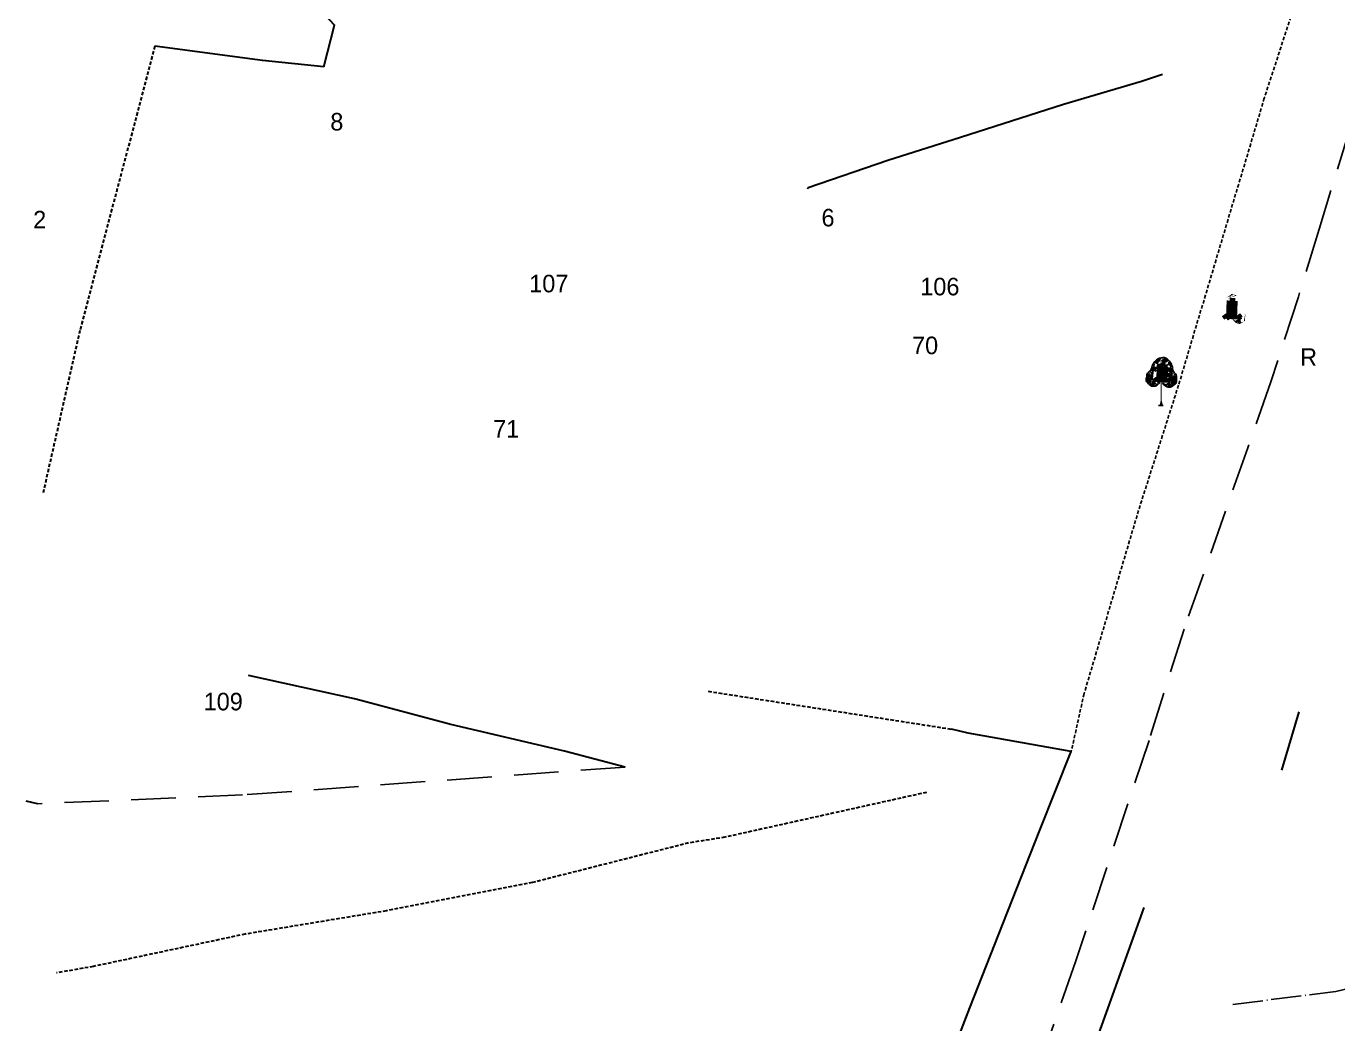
# Model space of a CAD drawing. Header units: millimetres. Extents: x -1419336 to 38707697, y -75591640 to 81.
# Drawn here: x 9.8 to 196.6, y -2535.7 to -2393.5 of the extents above; entities that cross this region are included whole.
import ezdxf

# ---------------------------------------------------------------- set-up
doc = ezdxf.new("R2010")
doc.units = ezdxf.units.MM
for name, pattern in [('04b018', [5.49, 4.32, -0.54, 0.09, -0.54]), ('ACAD_ISO02W100', [15, 12, -3]), ('DASHED', [0.75, 0.5, -0.25]), ('DASHED2', [9.525, 6.35, -3.175])]:
    doc.linetypes.add(name, pattern=pattern)
for name, color, linetype in [('Line_River', 5, 'Continuous'), ('Line_Road', 250, 'ACAD_ISO02W100'), ('Sym_Tree', 92, 'Continuous'), ('Text_Survey_No_Old', 5, 'Continuous')]:
    doc.layers.add(name, color=color, linetype=linetype)
for name, color, linetype, lineweight in [('Line_Vahivat', 250, 'ACAD_ISO02W100', 25), ('Poly_Survey_Bndry', 250, 'Continuous', 30), ('Text_Survey_No', 250, 'Continuous', 0)]:
    doc.layers.add(name, color=color, linetype=linetype, lineweight=lineweight)
doc.layers.add('Text_Chalta_No', color=5, linetype='Continuous', lineweight=0, true_color=0x0000ff)
doc.styles.get("Standard").update_dxf_attribs({"font": 'SakalBharati.ttf'})

msp = doc.modelspace()

# ---------------------------------------------------------------- linework, layer by layer
at = {"layer": 'Line_River', "linetype": '04b018'}
msp.add_lwpolyline([(181.67, -2532.9), (196.33, -2531.06), (214.89, -2526.58), (225.35, -2523.44), (228.32, -2522.49), (236.42, -2517.36), (251.35, -2508.44), (260.27, -2499.23), (273.57, -2488.62), (278.06, -2482.85), (284.91, -2472.92), (294.64, -2459.84), (309, -2448.01), (329.25, -2432.67)], dxfattribs=at)
at = {"layer": 'Line_Road', "linetype": 'DASHED'}
msp.add_lwpolyline([(212.88, -2321.57), (186.14, -2403.79), (173.93, -2444.67), (168.46, -2461.79), (160.47, -2488.62), (158.65, -2496.88)], dxfattribs=at)
at = {"layer": 'Line_Road', "linetype": 'DASHED2'}
msp.add_lwpolyline([(221.62, -2336.38), (206.75, -2380.51), (193.95, -2422.42), (190.99, -2432.1), (187.08, -2444.17), (183.78, -2453.61), (174.71, -2479.44), (169.72, -2495.3), (159.29, -2526.69), (154.55, -2540.3)], dxfattribs=at)
at = {"layer": 'Line_Vahivat', "linetype": 'DASHED2'}
msp.add_lwpolyline([(95.11, -2499.08), (40.62, -2503.05), (11.41, -2504.31)], dxfattribs=at)
at = {"layer": 'Poly_Survey_Bndry'}
for points in [[(52.17, -2399.33), (53.69, -2393.36), (38.43, -2376.88)], [(52.17, -2399.33), (43.46, -2398.39), (28.12, -2396.36)], [(121.15, -2416.68), (121.19, -2416.51), (132.51, -2412.6), (142.88, -2409.32), (157.52, -2404.62), (168.66, -2401.37), (171.62, -2400.34)], [(95.11, -2499.08), (86.47, -2496.83), (70.28, -2493.01), (56.55, -2489.35), (41.44, -2486.05)], [(191.05, -2491.22), (188.57, -2499.53)], [(141.37, -2540.78), (144.18, -2533.36), (148.95, -2521.34), (154.19, -2508.06), (158.65, -2496.88), (143.97, -2494.25), (141.57, -2493.67)], [(11.41, -2504.31), (9.8, -2503.94)], [(158.54, -2548.28), (159.88, -2544.62), (169.02, -2519.09)]]:
    msp.add_lwpolyline(points, dxfattribs=at)
at = {"layer": 'Poly_Survey_Bndry', "linetype": 'DASHED'}
for points in [[(28.12, -2396.36), (17.44, -2436.86), (12.15, -2460.24)], [(106.93, -2488.28), (141.57, -2493.67)], [(138.03, -2502.69), (109.32, -2509.07), (104.15, -2509.89), (81.89, -2515.54), (61.1, -2519.56), (40.98, -2522.88), (19.37, -2527.49), (14.13, -2528.4)]]:
    msp.add_lwpolyline(points, dxfattribs=at)
at = {"layer": 'Sym_Tree'}
for p, q in [((181.63, -2431.75), (181.4, -2431.78)), ((171.69, -2440.76), (171.46, -2440.79)), ((171.09, -2447.56), (171.75, -2447.56))]:
    msp.add_line(p, q, dxfattribs=at)
at = {"layer": 'Sym_Tree', "color": 82, "const_width": 0.8}
for points in [[(181.08, -2435.23), (181.18, -2432.61)], [(181.51, -2434.85), (181.62, -2432.23)], [(181.17, -2435.24), (181.27, -2432.62)], [(181.85, -2435.29), (181.95, -2432.67)], [(180.42, -2434.62), (180.76, -2435.11)], [(180.94, -2434.74), (181.28, -2435.23)], [(182.77, -2434.85), (182.27, -2435.19)], [(182.39, -2434.64), (182.73, -2435.13)], [(171.14, -2444.24), (171.24, -2441.62)], [(171.23, -2444.25), (171.33, -2441.64)], [(171.57, -2443.86), (171.68, -2441.25)], [(171.91, -2444.3), (172.01, -2441.69)], [(170.48, -2443.63), (170.82, -2444.12)], [(171, -2443.75), (171.34, -2444.24)], [(172.45, -2443.66), (172.79, -2444.14)], [(172.82, -2443.87), (172.33, -2444.2)]]:
    msp.add_lwpolyline(points, dxfattribs=at)
at = {"layer": 'Sym_Tree', "color": 34}
msp.add_lwpolyline([(171.46, -2447.56, 0.48, 0.16, 0), (171.46, -2446.9, 0.16, 0.16, 0), (171.46, -2444.22, 0.16, 0.16, 0)], format="xyseb", dxfattribs=at)
at = {"layer": 'Sym_Tree', "color": 82}
msp.add_open_spline([(171.24, -2444.33), (171.08, -2444.49), (170.85, -2444.74), (170.41, -2444.85), (170.02, -2444.82), (169.68, -2444.49), (169.21, -2444.09), (169.42, -2443.49), (169.43, -2442.89), (170.12, -2442.54), (170.14, -2441.72), (170.66, -2441.19), (171.07, -2440.83), (171.36, -2440.79), (171.46, -2440.79)], degree=3, knots=[0, 0, 0, 0, 0.357151, 0.545743, 0.741494, 0.970117, 1.319935, 1.641608, 1.935314, 2.250626, 2.755061, 3.137005, 3.457298, 3.618487, 3.618487, 3.618487, 3.618487], dxfattribs=at)
at = {"layer": 'Sym_Tree', "color": 82, "start_tangent": (171.45892, -2447.560825), "end_tangent": (171.45892, -2447.560825)}
msp.add_spline([(171.69, -2444.33), (172.13, -2444.81), (172.45, -2444.93), (172.8, -2444.94), (173.16, -2444.73), (173.61, -2444.29), (173.63, -2443.71), (173.57, -2443.18), (173.21, -2442.74), (172.99, -2441.85), (172.63, -2441.26), (172.2, -2440.87), (171.69, -2440.76)], degree=3, dxfattribs=at)
at = {"layer": 'Sym_Tree', "color": 82}
for points in [[(181.86, -2431.78), (181.27, -2432.17), (180.8, -2432.18), (181.4, -2431.78)], [(180.8, -2432.18), (181.4, -2431.78), (181.61, -2431.78), (181.49, -2431.92)], [(181.26, -2432.23), (181.27, -2432.17), (180.94, -2432.38), (181.22, -2432.16)], [(182.23, -2431.91), (182.06, -2431.83), (181.26, -2432.18), (181.26, -2432.22)], [(181.26, -2432.18), (181.26, -2432.22), (181.27, -2432.17)], [(181.27, -2432.17), (181.27, -2432.17), (181.26, -2432.23), (181.27, -2432.17)], [(181.4, -2431.78), (181.63, -2431.75), (181.86, -2431.78), (181.27, -2432.17)], [(181.61, -2431.78), (181.49, -2431.92), (181.34, -2431.96), (181.45, -2431.86)], [(181.34, -2431.96), (181.36, -2431.9), (181.45, -2431.86), (181.4, -2431.78)], [(181.34, -2431.96), (181.45, -2431.86), (181.49, -2431.92), (181.34, -2431.96)], [(181.49, -2431.92), (181.34, -2431.96), (181.36, -2431.9), (181.45, -2431.86)], [(181.45, -2431.86), (181.4, -2431.78), (181.61, -2431.78), (181.45, -2431.86)], [(181.61, -2431.78), (181.45, -2431.86), (181.63, -2431.75), (181.86, -2431.78)], [(181.63, -2431.75), (181.86, -2431.78), (182.13, -2431.88), (182.06, -2431.83)], [(181.65, -2435.31), (181.62, -2435.28), (181.83, -2435.4), (181.82, -2435.35)], [(181.62, -2435.79), (181.62, -2435.79), (181.62, -2435.79)], [(181.91, -2435.67), (181.63, -2435.32), (182.64, -2434.98), (182.85, -2435.74)], [(182.26, -2435.88), (182.07, -2435.79), (181.91, -2435.67), (181.63, -2435.32)], [(181.66, -2435.31), (181.66, -2435.31), (181.83, -2435.4), (181.65, -2435.31)], [(182.07, -2435.79), (182.02, -2435.73), (181.92, -2435.67), (182, -2435.74)], [(181.92, -2435.67), (182, -2435.74), (181.92, -2435.67), (182.02, -2435.73)], [(181.92, -2435.67), (182.02, -2435.73), (182.07, -2435.79)], [(182.1, -2435.48), (182.49, -2435.91), (181.93, -2435.64), (182.1, -2435.48)], [(181.93, -2435.64), (182.1, -2435.48), (182.02, -2435.73), (182.46, -2435.92)], [(182.25, -2435.88), (182.07, -2435.79), (182, -2435.74), (182.02, -2435.73)], [(182, -2435.74), (182, -2435.74), (182.07, -2435.79), (182.04, -2435.76)], [(182.02, -2435.73), (182.46, -2435.92), (182.07, -2435.79), (182.18, -2435.83)], [(182.49, -2435.91), (182.39, -2435.9), (182.07, -2435.79), (182.02, -2435.73)], [(182.07, -2435.79), (182.02, -2435.73), (182.02, -2435.73), (182.26, -2435.88)], [(182.02, -2435.73), (182.26, -2435.88), (182.36, -2435.89), (182.46, -2435.92)], [(182.36, -2435.89), (182.46, -2435.92), (182.07, -2435.79), (182.02, -2435.73)], [(182.68, -2435.94), (182.46, -2435.92), (182.26, -2435.88), (182.07, -2435.79)], [(182.07, -2435.79), (182.18, -2435.83), (182.44, -2435.9), (182.5, -2435.84)], [(182.64, -2434.98), (182.85, -2435.74), (182.1, -2435.48), (182.49, -2435.91)], [(182.25, -2435.87), (182.25, -2435.88), (182.46, -2435.93), (182.49, -2435.91)], [(182.46, -2435.93), (182.49, -2435.91), (182.35, -2435.9), (182.26, -2435.88)], [(182.4, -2435.78), (182.49, -2435.74), (182.41, -2435.83), (182.36, -2435.76)], [(182.41, -2435.83), (182.36, -2435.76), (182.46, -2435.75), (182.44, -2435.76)], [(182.44, -2435.9), (182.5, -2435.84), (182.49, -2435.91), (182.39, -2435.9)], [(182.39, -2435.91), (182.46, -2435.92), (182.68, -2435.94), (182.47, -2435.93)], [(182.77, -2435.58), (182.58, -2435.66), (182.4, -2435.78), (182.49, -2435.74)], [(182.92, -2435.52), (182.77, -2435.58), (182.41, -2435.87), (182.65, -2435.71)], [(182.66, -2435.69), (182.41, -2435.83), (182.57, -2435.74), (182.54, -2435.59)], [(182.71, -2435.64), (182.66, -2435.69), (182.66, -2435.69), (182.41, -2435.83)], [(182.41, -2435.87), (182.65, -2435.71), (182.63, -2435.69), (182.58, -2435.66)], [(182.41, -2435.83), (182.65, -2435.71), (182.66, -2435.69), (182.58, -2435.66)], [(182.46, -2435.75), (182.44, -2435.76), (182.41, -2435.83), (182.65, -2435.71)], [(183.12, -2435.69), (183.04, -2435.66), (182.68, -2435.94), (182.46, -2435.92)], [(182.57, -2435.74), (182.54, -2435.59), (182.77, -2435.58), (182.58, -2435.66)], [(182.63, -2435.69), (182.58, -2435.66), (182.71, -2435.64), (182.66, -2435.69)], [(183.44, -2434.62), (183.42, -2434.55), (183.37, -2435.52), (183.22, -2435.58)], [(183.43, -2434.78), (183.36, -2434.63), (183.44, -2434.62), (183.42, -2434.55)], [(170.45, -2441.39), (170.28, -2441.68), (170.2, -2441.96), (170.14, -2442.22)], [(170.57, -2441.8), (170.42, -2441.46), (170.28, -2441.68), (170.22, -2441.91)], [(171.46, -2440.79), (170.75, -2441.13), (170.45, -2441.39), (170.28, -2441.68)], [(170.35, -2441.7), (170.32, -2441.69), (170.61, -2441.3), (170.75, -2441.13)], [(170.51, -2442.08), (170.57, -2441.8), (170.57, -2441.8), (170.42, -2441.46)], [(170.54, -2441.4), (170.51, -2441.36), (170.43, -2441.5), (170.45, -2441.54)], [(170.43, -2441.5), (170.45, -2441.54), (170.48, -2441.44), (170.54, -2441.4)], [(170.61, -2441.3), (170.75, -2441.13), (170.45, -2441.39), (170.61, -2441.3)], [(170.57, -2441.8), (170.45, -2441.54), (170.52, -2441.4), (170.86, -2441.19)], [(170.45, -2441.39), (170.61, -2441.3), (170.54, -2441.4), (170.51, -2441.36)], [(170.53, -2441.48), (170.46, -2441.5), (170.45, -2441.54), (170.53, -2441.48)], [(170.45, -2441.54), (170.53, -2441.48), (171.31, -2441.83), (171.58, -2441.94)], [(170.53, -2441.48), (170.53, -2441.43), (170.53, -2441.48), (170.46, -2441.5)], [(170.48, -2441.44), (170.54, -2441.4), (171.46, -2440.79), (171.26, -2440.81)], [(170.52, -2441.4), (170.86, -2441.19), (170.89, -2441.66), (170.53, -2441.48)], [(170.79, -2441.24), (170.86, -2441.19), (170.53, -2441.48), (170.53, -2441.43)], [(170.89, -2441.66), (170.53, -2441.48), (170.54, -2441.57), (170.89, -2441.66)], [(170.54, -2441.57), (170.89, -2441.66), (170.86, -2441.19), (171.59, -2440.9)], [(170.82, -2441.17), (170.63, -2441.28), (170.54, -2441.4), (170.82, -2441.17)], [(170.86, -2441.19), (170.63, -2441.28), (170.58, -2441.44), (170.63, -2441.47)], [(170.58, -2441.44), (170.63, -2441.47), (170.79, -2441.24), (170.86, -2441.19)], [(170.86, -2441.19), (171.59, -2440.9), (170.86, -2441.19), (170.63, -2441.28)], [(170.75, -2441.13), (171.04, -2440.99), (170.82, -2441.17), (170.63, -2441.28)], [(171.04, -2440.99), (171.08, -2440.88), (170.9, -2440.99), (170.75, -2441.13)], [(170.9, -2440.99), (170.75, -2441.13), (171.04, -2440.99), (170.93, -2440.99)], [(171.04, -2440.99), (170.93, -2440.99), (170.75, -2441.13), (171.04, -2440.99)], [(171.92, -2440.79), (171.33, -2441.18), (170.86, -2441.19), (171.46, -2440.79)], [(170.86, -2441.19), (171.46, -2440.79), (171.67, -2440.79), (171.54, -2440.93)], [(171.46, -2440.79), (171.26, -2440.81), (171.07, -2440.88), (170.9, -2440.99)], [(171.07, -2440.88), (170.9, -2440.99), (171.18, -2440.85), (171.26, -2440.81)], [(171.22, -2440.84), (171.18, -2440.85), (170.9, -2440.99), (171.04, -2440.99)], [(171.22, -2440.84), (171.04, -2440.99), (171.06, -2440.92), (170.9, -2440.99)], [(170.9, -2440.99), (171.04, -2440.99), (171.16, -2440.87), (171.18, -2440.86)], [(171.06, -2440.92), (170.9, -2440.99), (171.04, -2440.99), (171.08, -2440.88)], [(172.09, -2441.68), (171.34, -2441.66), (171.02, -2441.8), (170.91, -2441.54)], [(171, -2441.4), (171.28, -2441.17), (171.92, -2440.79), (172.09, -2441.68)], [(171.32, -2441.24), (171.33, -2441.18), (171, -2441.4), (171.28, -2441.17)], [(171.16, -2440.88), (171.16, -2440.88), (171.22, -2440.84), (171.04, -2440.99)], [(171.16, -2440.87), (171.18, -2440.86), (171.06, -2440.89), (171.04, -2440.99)], [(171.06, -2440.89), (171.04, -2440.99), (171.18, -2440.86), (171.14, -2440.88)], [(171.18, -2440.85), (171.26, -2440.81), (171.06, -2440.89), (171.26, -2440.81)], [(171.06, -2440.89), (171.26, -2440.81), (171.22, -2440.84), (171.18, -2440.85)], [(171.18, -2440.86), (171.14, -2440.88), (171.16, -2440.88)], [(171.92, -2440.79), (172.09, -2441.68), (171.34, -2441.66), (171.31, -2441.19)], [(172.29, -2440.93), (172.11, -2440.84), (171.31, -2441.19), (171.32, -2441.24)], [(171.31, -2441.19), (171.32, -2441.24), (171.33, -2441.18)], [(171.34, -2441.66), (171.31, -2441.19), (172.09, -2441.68), (171.34, -2441.66)], [(171.33, -2441.18), (171.33, -2441.18), (171.32, -2441.24), (171.33, -2441.18)], [(171.46, -2440.79), (171.69, -2440.76), (171.92, -2440.79), (171.33, -2441.18)], [(171.67, -2440.79), (171.54, -2440.93), (171.4, -2440.97), (171.51, -2440.87)], [(171.4, -2440.97), (171.42, -2440.91), (171.51, -2440.87), (171.46, -2440.79)], [(171.4, -2440.97), (171.51, -2440.87), (171.54, -2440.93), (171.4, -2440.97)], [(171.54, -2440.93), (171.4, -2440.97), (171.42, -2440.91), (171.51, -2440.87)], [(171.51, -2440.87), (171.46, -2440.79), (171.67, -2440.79), (171.51, -2440.87)], [(171.67, -2440.79), (171.51, -2440.87), (171.69, -2440.76), (171.92, -2440.79)], [(172.75, -2441.51), (172.51, -2441.25), (171.92, -2440.79), (171.64, -2441.65)], [(171.92, -2440.79), (171.64, -2441.65), (172.38, -2441.72), (172.47, -2441.27)], [(172.38, -2441.72), (172.47, -2441.27), (171.64, -2441.65), (172.38, -2441.72)], [(171.74, -2440.89), (171.66, -2440.84), (171.85, -2440.94), (171.66, -2440.84)], [(171.85, -2440.94), (171.66, -2440.84), (171.69, -2440.87), (171.74, -2440.89)], [(171.69, -2440.76), (171.92, -2440.79), (172.19, -2440.89), (172.11, -2440.84)], [(171.74, -2440.89), (171.78, -2440.92), (171.76, -2440.91)], [(172.73, -2441.68), (172.38, -2441.72), (172.47, -2441.27), (171.78, -2440.88)], [(172.47, -2441.27), (171.78, -2440.88), (172.47, -2441.27), (172.68, -2441.39)], [(171.92, -2440.79), (172.59, -2441.22), (172.85, -2441.52), (172.97, -2441.82)], [(172.81, -2441.56), (172.75, -2441.51), (171.92, -2440.79), (172.11, -2440.84)], [(171.92, -2440.79), (172.11, -2440.84), (172.3, -2440.93), (172.45, -2441.06)], [(172.3, -2440.93), (172.45, -2441.06), (172.19, -2440.89), (172.11, -2440.84)], [(172.15, -2440.87), (172.19, -2440.89), (172.45, -2441.06), (172.31, -2441.04)], [(172.21, -2440.91), (172.21, -2440.91), (172.15, -2440.87), (172.31, -2441.04)], [(172.15, -2440.87), (172.31, -2441.04), (172.31, -2440.97), (172.45, -2441.06)], [(172.45, -2441.06), (172.31, -2441.04), (172.21, -2440.91), (172.2, -2440.89)], [(172.21, -2440.91), (172.2, -2440.89), (172.31, -2440.94), (172.31, -2441.04)], [(172.31, -2440.94), (172.31, -2441.04), (172.2, -2440.89), (172.23, -2440.92)], [(172.31, -2440.97), (172.45, -2441.06), (172.31, -2441.04), (172.29, -2440.93)], [(172.31, -2441.04), (172.29, -2440.93), (172.45, -2441.06), (172.59, -2441.22)], [(172.45, -2441.06), (172.59, -2441.22), (172.31, -2441.04), (172.42, -2441.06)], [(172.31, -2441.04), (172.42, -2441.06), (172.59, -2441.22), (172.31, -2441.04)], [(172.59, -2441.22), (172.31, -2441.04), (172.51, -2441.25), (172.68, -2441.39)], [(172.77, -2441.51), (172.47, -2441.27), (172.38, -2441.72), (172.76, -2441.59)], [(172.68, -2441.9), (172.83, -2441.67), (172.77, -2441.51), (172.47, -2441.27)], [(172.47, -2441.27), (172.68, -2441.39), (172.71, -2441.54), (172.66, -2441.57)], [(172.71, -2441.54), (172.66, -2441.57), (172.53, -2441.32), (172.47, -2441.27)], [(172.53, -2441.32), (172.47, -2441.27), (172.76, -2441.59), (172.77, -2441.54)], [(172.51, -2441.25), (172.68, -2441.39), (172.75, -2441.51), (172.51, -2441.25)], [(172.9, -2441.83), (172.94, -2441.83), (172.7, -2441.41), (172.59, -2441.22)], [(172.7, -2441.41), (172.59, -2441.22), (172.85, -2441.52), (172.7, -2441.41)], [(172.85, -2441.52), (172.7, -2441.41), (172.75, -2441.51), (172.79, -2441.48)], [(172.75, -2441.51), (172.79, -2441.48), (172.85, -2441.63), (172.83, -2441.67)], [(172.85, -2441.63), (172.83, -2441.67), (172.81, -2441.56), (172.75, -2441.51)], [(172.76, -2441.59), (172.77, -2441.54), (172.76, -2441.59), (172.82, -2441.62)], [(172.85, -2441.52), (172.97, -2441.82), (173.02, -2442.11), (173.05, -2442.38)], [(169.58, -2443.1), (169.42, -2443.3), (169.32, -2443.9), (170.15, -2443.97)], [(169.38, -2443.71), (169.32, -2443.9), (169.42, -2443.3), (169.34, -2443.71)], [(169.42, -2443.3), (169.34, -2443.71), (169.49, -2443.37), (169.5, -2443.35)], [(169.35, -2444.09), (169.4, -2444.14), (169.42, -2443.3), (169.49, -2443.37)], [(169.42, -2443.3), (169.49, -2443.37), (169.38, -2443.71)], [(169.54, -2442.92), (169.47, -2443.05), (169.44, -2443.2), (169.42, -2443.3)], [(169.72, -2442.93), (169.74, -2443.53), (169.42, -2443.29), (169.74, -2443.53)], [(169.44, -2443.2), (169.42, -2443.3), (169.6, -2443.38), (169.79, -2443.02)], [(169.42, -2443.29), (169.74, -2443.53), (169.91, -2443.1), (169.79, -2443.02)], [(169.54, -2443.13), (169.54, -2443.13), (169.58, -2443.1), (169.42, -2443.3)], [(169.48, -2443.16), (169.45, -2443.18), (169.44, -2443.2), (169.53, -2443.1)], [(169.44, -2443.2), (169.53, -2443.1), (169.53, -2443.1)], [(169.54, -2443.13), (169.45, -2443.18), (169.51, -2443.14), (169.5, -2443.03)], [(169.51, -2443.14), (169.5, -2443.03), (169.48, -2443.16), (169.45, -2443.18)], [(169.47, -2443.23), (169.47, -2443.23), (169.54, -2443.13), (169.45, -2443.18)], [(169.78, -2442.85), (169.71, -2442.85), (169.54, -2442.92), (169.47, -2443.05)], [(169.7, -2442.95), (169.61, -2442.94), (169.5, -2443.03), (169.47, -2443.23)], [(169.5, -2443.03), (169.47, -2443.23), (169.56, -2443.11), (169.58, -2443)], [(169.56, -2443.17), (169.56, -2443.11), (169.47, -2443.23)], [(169.53, -2443.4), (169.56, -2443.34), (169.48, -2444.3), (169.63, -2444.39)], [(169.52, -2443.29), (169.9, -2443.2), (169.53, -2443.24), (169.49, -2443.37)], [(169.53, -2443.24), (169.49, -2443.37), (169.53, -2443.56), (169.61, -2443.43)], [(169.49, -2443.37), (169.5, -2443.35), (170.15, -2443.97), (169.99, -2443.83)], [(169.58, -2443), (169.61, -2442.94), (169.5, -2443.03), (169.54, -2442.92)], [(169.5, -2443.03), (169.54, -2442.92), (169.56, -2443.17), (169.56, -2443.11)], [(169.61, -2443.43), (169.62, -2443.49), (169.52, -2443.29), (169.9, -2443.2)], [(169.53, -2443.1), (169.53, -2443.1), (169.54, -2443.13)], [(169.53, -2443.56), (169.61, -2443.43), (169.53, -2443.4), (169.56, -2443.34)], [(169.64, -2442.95), (170.22, -2442.75), (169.54, -2442.91), (169.61, -2442.85)], [(169.54, -2442.91), (169.61, -2442.85), (169.65, -2442.82), (169.72, -2442.75)], [(169.69, -2442.99), (169.56, -2443.11), (169.76, -2442.96), (169.72, -2442.93)], [(169.56, -2443.11), (169.58, -2443), (169.7, -2442.95)], [(169.6, -2443.38), (169.79, -2443.02), (169.69, -2442.99), (169.56, -2443.11)], [(169.7, -2442.95), (169.7, -2442.95), (169.58, -2443), (169.61, -2442.94)], [(169.74, -2443.53), (169.74, -2443.53), (169.67, -2443.74), (169.6, -2443.38)], [(169.67, -2443.74), (169.6, -2443.38), (169.99, -2443.83), (169.73, -2443.57)], [(169.71, -2442.76), (169.65, -2442.82), (169.61, -2442.85), (169.69, -2442.84)], [(169.61, -2442.85), (169.69, -2442.84), (169.71, -2442.85), (169.78, -2442.85)], [(169.74, -2442.94), (169.8, -2442.9), (169.7, -2442.95), (169.61, -2442.94)], [(169.76, -2442.96), (169.72, -2442.93), (169.64, -2442.95), (170.22, -2442.75)], [(169.65, -2442.82), (169.72, -2442.75), (169.77, -2442.71), (169.8, -2442.82)], [(169.77, -2442.71), (169.8, -2442.82), (169.71, -2442.85), (169.65, -2442.82)], [(169.71, -2442.85), (169.65, -2442.82), (169.72, -2442.75), (169.73, -2442.82)], [(169.65, -2442.82), (169.71, -2442.82), (169.71, -2442.76), (169.65, -2442.82)], [(169.71, -2442.82), (169.71, -2442.82), (169.65, -2442.82), (169.71, -2442.82)], [(169.74, -2442.78), (169.69, -2442.84), (169.9, -2442.6)], [(169.8, -2442.82), (169.71, -2442.82), (169.74, -2442.78), (169.69, -2442.84)], [(169.72, -2442.75), (169.73, -2442.82), (169.71, -2442.76), (169.74, -2442.78)], [(169.71, -2442.76), (169.74, -2442.78), (169.71, -2442.82)], [(169.71, -2442.85), (169.78, -2442.85), (169.8, -2442.82), (169.71, -2442.82)], [(169.78, -2442.85), (169.78, -2442.85), (169.78, -2442.85), (169.71, -2442.85)], [(169.81, -2442.9), (169.81, -2443.01), (169.72, -2442.93), (169.81, -2442.89)], [(169.72, -2442.93), (169.81, -2442.89), (169.8, -2443), (169.72, -2442.96)], [(169.91, -2443.1), (169.81, -2442.9), (169.72, -2442.93), (169.74, -2443.53)], [(169.8, -2443), (169.72, -2442.96), (169.8, -2443), (169.81, -2442.91)], [(169.87, -2443.19), (169.78, -2443.15), (169.87, -2443.19), (169.73, -2443.14)], [(169.87, -2443.19), (169.73, -2443.14), (169.87, -2443.19), (169.74, -2443.53)], [(170.05, -2443.39), (169.83, -2443.61), (169.73, -2443.57), (169.8, -2443.6)], [(170.4, -2442.67), (170.28, -2443.87), (169.74, -2443.53), (170.02, -2442.94)], [(170.28, -2443.87), (169.74, -2443.53), (169.78, -2442.85), (170.03, -2442.8)], [(169.8, -2443), (169.81, -2442.91), (169.74, -2442.94), (169.8, -2442.9)], [(169.74, -2443.53), (170.02, -2442.94), (169.98, -2443.77), (169.98, -2444.09)], [(169.87, -2443.19), (169.74, -2443.53), (169.79, -2443.02), (169.91, -2443.1)], [(169.91, -2443.1), (169.97, -2443.23), (169.74, -2443.53), (169.9, -2443.2)], [(169.74, -2443.53), (169.9, -2443.2), (169.87, -2443.19), (169.78, -2443.15)], [(170.15, -2443.97), (169.99, -2443.83), (170.26, -2443.39), (169.74, -2443.53)], [(170.26, -2443.39), (169.74, -2443.53), (169.74, -2443.53)], [(169.74, -2443.53), (169.74, -2443.53), (170.05, -2443.39), (169.83, -2443.61)], [(169.77, -2442.71), (169.78, -2442.73), (169.9, -2442.6), (170.04, -2442.52)], [(169.9, -2442.6), (169.9, -2442.6), (169.77, -2442.71), (169.78, -2442.73)], [(170.04, -2442.66), (170.04, -2442.52), (169.78, -2442.85)], [(169.9, -2442.6), (170.04, -2442.52), (169.78, -2442.85), (169.78, -2442.73)], [(169.78, -2442.85), (169.78, -2442.73), (169.85, -2442.81), (170.04, -2442.52)], [(169.78, -2442.85), (170.03, -2442.8), (170.2, -2442.64), (170.03, -2442.8)], [(169.78, -2442.85), (169.78, -2442.85), (169.78, -2442.85)], [(169.78, -2442.85), (169.78, -2442.85), (169.78, -2442.85)], [(169.91, -2443.1), (169.79, -2443.02), (169.91, -2443.1), (169.78, -2443.15)], [(169.91, -2443.1), (169.78, -2443.15), (169.91, -2443.1), (169.97, -2443.23)], [(169.79, -2443.02), (169.85, -2442.98), (169.81, -2442.9), (169.81, -2443.01)], [(169.79, -2443.02), (169.91, -2443.1), (169.79, -2443.02), (169.85, -2442.98)], [(170.01, -2442.83), (170.02, -2442.94), (169.91, -2443.1), (169.81, -2442.9)], [(169.85, -2442.81), (170.04, -2442.52), (170.04, -2442.66), (170.16, -2442.66)], [(170.04, -2442.72), (170.04, -2442.66), (169.85, -2442.81), (170.03, -2442.72)], [(169.85, -2442.81), (170.03, -2442.72), (170.04, -2442.66), (169.86, -2442.79)], [(170.04, -2442.66), (169.86, -2442.79), (170.03, -2442.72), (170.04, -2442.66)], [(169.9, -2442.6), (170.04, -2442.52), (170.14, -2442.22), (170.11, -2442.22)], [(170.03, -2442.42), (170.03, -2442.42), (169.9, -2442.6), (170.04, -2442.52)], [(170.02, -2442.94), (170.01, -2442.83), (169.93, -2443.14), (169.91, -2443.1)], [(169.93, -2443.14), (169.91, -2443.1), (170.07, -2443.1), (170.01, -2443.17)], [(169.97, -2443.23), (170.01, -2443.17), (170.02, -2442.94), (170.01, -2442.83)], [(170.01, -2443.31), (170.1, -2443.36), (169.97, -2443.23), (170.01, -2443.17)], [(170.07, -2443.1), (170.02, -2442.94), (170.02, -2442.94), (170.01, -2442.83)], [(170.02, -2442.94), (170.01, -2442.83), (170.01, -2442.83), (170.12, -2442.84)], [(170.01, -2442.83), (170.12, -2442.84), (170.01, -2442.83), (170.02, -2442.94)], [(170.07, -2443.1), (170.01, -2443.17), (170.28, -2443.87), (170.12, -2443.88)], [(170.01, -2443.17), (170.1, -2443.36), (170.15, -2443.16), (170.01, -2443.17)], [(170.15, -2443.16), (170.01, -2443.17), (170.01, -2443.31), (170.1, -2443.36)], [(170.05, -2443.39), (170.01, -2443.31), (170.01, -2443.17), (170.1, -2443.36)], [(170.01, -2443.17), (170.1, -2443.36), (170.01, -2443.17), (170.1, -2443.36)], [(170.28, -2443.87), (170.12, -2443.88), (170.05, -2443.39), (170.01, -2443.31)], [(170.2, -2442.64), (170.03, -2442.8), (170.02, -2442.94), (170.03, -2442.8)], [(170.4, -2442.67), (170.2, -2442.64), (170.07, -2443.1), (170.02, -2442.94)], [(170.02, -2442.94), (170.03, -2442.8), (170.04, -2442.66)], [(170.03, -2442.72), (170.04, -2442.66), (170.07, -2442.55), (170.04, -2442.52)], [(170.35, -2442.01), (170.14, -2442.22), (170.2, -2442.64), (170.04, -2442.66)], [(170.04, -2442.66), (170.04, -2442.66), (170.04, -2442.66), (170.04, -2442.52)], [(170.2, -2442.64), (170.04, -2442.66), (170.49, -2442.68), (170.97, -2442.68)], [(170.04, -2442.66), (170.04, -2442.66), (170.04, -2442.66)], [(170.04, -2442.66), (170.16, -2442.66), (170.04, -2442.72), (170.04, -2442.66)], [(170.14, -2442.22), (170.11, -2442.22), (170.08, -2442.31), (170.05, -2442.36)], [(170.05, -2442.48), (170.07, -2442.55), (170.14, -2442.22), (170.19, -2442.4)], [(170.08, -2442.31), (170.05, -2442.36), (170.05, -2442.48), (170.07, -2442.55)], [(170.06, -2442.43), (170.07, -2442.55), (170.23, -2441.97), (170.25, -2441.9)], [(170.08, -2442.31), (170.14, -2442.22), (170.06, -2442.43), (170.07, -2442.55)], [(170.14, -2442.22), (170.19, -2442.4), (170.08, -2442.31), (170.14, -2442.22)], [(170.17, -2442.05), (170.11, -2442.22), (170.35, -2441.7), (170.32, -2441.69)], [(170.22, -2441.82), (170.17, -2441.97), (170.17, -2442.05), (170.11, -2442.22)], [(170.2, -2441.96), (170.22, -2441.91), (170.11, -2442.22), (170.13, -2442.22)], [(170.16, -2442.14), (170.11, -2442.22), (170.17, -2441.97), (170.23, -2441.97)], [(170.15, -2442.16), (170.18, -2442.07), (170.16, -2442.14), (170.11, -2442.22)], [(170.11, -2442.22), (170.13, -2442.22), (170.16, -2442.15), (170.16, -2442.14)], [(170.57, -2441.8), (170.32, -2441.69), (170.35, -2442.01), (170.14, -2442.22)], [(170.2, -2441.96), (170.14, -2442.22), (170.51, -2442.08), (170.57, -2441.8)], [(170.19, -2441.99), (170.22, -2441.82), (170.15, -2442.16), (170.18, -2442.07)], [(170.16, -2442.15), (170.16, -2442.14), (170.18, -2442.07), (170.22, -2441.91)], [(170.17, -2441.97), (170.23, -2441.97), (170.22, -2441.82), (170.17, -2441.97)], [(170.22, -2441.81), (170.28, -2441.68), (170.19, -2441.99), (170.22, -2441.82)], [(170.23, -2441.97), (170.25, -2441.9), (170.2, -2441.96), (170.22, -2441.91)], [(170.2, -2442.64), (170.74, -2442.59), (170.35, -2442.01), (170.59, -2442.38)], [(170.35, -2442.01), (170.59, -2442.38), (170.74, -2442.59), (170.2, -2442.64)], [(170.81, -2442.24), (170.74, -2442.59), (170.2, -2442.64), (170.74, -2442.59)], [(170.74, -2442.59), (170.2, -2442.64), (170.49, -2442.68)], [(170.4, -2442.67), (170.68, -2442.84), (170.4, -2442.67), (170.2, -2442.64)], [(170.28, -2441.68), (170.22, -2441.91), (170.35, -2442.01), (170.57, -2441.8)], [(170.22, -2441.91), (170.26, -2441.76), (170.28, -2441.68), (170.26, -2441.76)], [(170.28, -2441.68), (170.26, -2441.76), (170.22, -2441.81), (170.28, -2441.68)], [(170.22, -2441.81), (170.22, -2441.81), (170.22, -2441.91), (170.26, -2441.76)], [(170.35, -2442.01), (170.57, -2441.8), (170.57, -2441.8), (170.32, -2441.69)], [(170.87, -2442.04), (171.23, -2442.04), (170.81, -2442.24), (170.35, -2442.01)], [(170.81, -2442.24), (170.35, -2442.01), (170.81, -2442.24), (170.74, -2442.59)], [(170.68, -2442.84), (170.71, -2442.68), (170.4, -2442.67), (170.68, -2442.84)], [(170.49, -2442.68), (170.97, -2442.68), (171.51, -2442.32), (171.61, -2441.96)], [(170.49, -2442.68), (170.49, -2442.68), (170.68, -2442.84), (170.71, -2442.68)], [(172.07, -2443.43), (170.98, -2443.47), (170.85, -2442.67), (170.74, -2443.87)], [(170.87, -2442.04), (170.81, -2442.24), (170.81, -2442.24), (170.87, -2442.04)], [(171.31, -2441.83), (171.58, -2441.94), (170.87, -2442.04), (171.23, -2442.04)], [(171.26, -2442.24), (171.32, -2442.04), (172.07, -2443.43), (170.98, -2443.47)], [(172.09, -2441.68), (171.34, -2441.66), (171.32, -2442.04), (171.26, -2442.24)], [(171.97, -2442.32), (172.07, -2441.96), (172.09, -2441.68), (171.34, -2441.66)], [(172.38, -2442.31), (172.35, -2442.1), (171.43, -2443.38), (172.51, -2443.56)], [(171.43, -2443.38), (172.51, -2443.56), (172.73, -2442.79), (172.69, -2443.99)], [(171.67, -2442.3), (171.62, -2441.93), (171.64, -2441.65), (172.38, -2441.72)], [(172.65, -2442.79), (172.17, -2442.73), (171.67, -2442.3), (171.62, -2441.93)], [(171.64, -2441.65), (172.38, -2441.72), (172.35, -2442.1), (172.38, -2442.31)], [(171.64, -2441.65), (172.38, -2441.72), (172.68, -2441.9), (172.83, -2441.67)], [(172.83, -2441.67), (172.76, -2441.59), (171.94, -2441.84), (171.65, -2441.92)], [(171.94, -2441.84), (171.65, -2441.92), (172.35, -2442.1), (171.99, -2442.06)], [(172.19, -2442.79), (172.19, -2442.79), (171.98, -2442.93), (171.96, -2442.76)], [(172.35, -2442.1), (171.99, -2442.06), (172.38, -2442.31), (172.87, -2442.15)], [(172.93, -2442.79), (173.09, -2442.83), (172.65, -2442.79), (172.17, -2442.73)], [(172.35, -2442.1), (172.38, -2442.31), (172.38, -2442.31), (172.35, -2442.1)], [(172.38, -2441.72), (172.76, -2441.59), (172.73, -2441.68), (172.38, -2441.72)], [(172.38, -2442.31), (172.87, -2442.15), (172.38, -2442.31), (172.41, -2442.67)], [(172.38, -2442.31), (172.41, -2442.67), (172.93, -2442.79), (172.41, -2442.67)], [(172.93, -2442.79), (172.41, -2442.67), (172.87, -2442.15), (172.58, -2442.48)], [(172.87, -2442.15), (172.58, -2442.48), (172.41, -2442.67), (172.93, -2442.79)], [(172.41, -2442.67), (172.93, -2442.79), (172.65, -2442.79)], [(172.44, -2442.93), (172.42, -2442.76), (172.73, -2442.79), (172.44, -2442.93)], [(172.73, -2442.79), (172.44, -2442.93), (172.73, -2442.79), (172.93, -2442.79)], [(172.52, -2441.82), (172.53, -2441.9), (172.56, -2441.96), (172.52, -2441.82)], [(172.7, -2442.19), (172.68, -2441.9), (172.68, -2441.9), (172.87, -2441.59)], [(172.68, -2441.9), (172.87, -2441.59), (172.97, -2441.82), (173.01, -2442.06)], [(172.97, -2441.82), (173.01, -2442.06), (172.87, -2442.15), (172.68, -2441.9)], [(172.87, -2442.15), (172.68, -2441.9), (172.68, -2441.9), (172.94, -2441.83)], [(172.68, -2441.9), (172.94, -2441.83), (172.87, -2442.15), (173.05, -2442.38)], [(173.02, -2442.11), (173.05, -2442.38), (172.7, -2442.19), (172.68, -2441.9)], [(172.73, -2442.79), (172.69, -2443.99), (173.28, -2443.72), (173.07, -2443.11)], [(172.69, -2443.99), (173.28, -2443.72), (173.32, -2443.04), (173.09, -2442.96)], [(173.01, -2443.26), (173.05, -2443.34), (172.69, -2443.99), (172.85, -2444.03)], [(172.73, -2442.79), (172.93, -2442.79), (173.01, -2443.26), (173.07, -2443.11)], [(172.76, -2441.59), (172.82, -2441.62), (172.83, -2441.67), (172.76, -2441.59)], [(173.49, -2443.32), (173.63, -2443.54), (173.65, -2444.15), (172.82, -2444.11)], [(172.87, -2442.15), (173.05, -2442.38), (172.93, -2442.79), (173.09, -2442.83)], [(173.04, -2442.2), (173.08, -2442.38), (172.9, -2441.83), (172.94, -2441.83)], [(173.33, -2443.16), (173.37, -2443.13), (173.45, -2443.16), (172.9, -2442.9)], [(173.45, -2443.16), (172.9, -2442.9), (173.55, -2443.14), (173.5, -2443.07)], [(173.05, -2443.34), (172.94, -2443.52), (172.92, -2443.31), (173.05, -2443.34)], [(172.92, -2443.31), (173.05, -2443.34), (173.04, -2443.47), (172.94, -2443.52)], [(173.32, -2443.04), (173.09, -2442.96), (172.93, -2442.79), (173.09, -2442.96)], [(172.93, -2442.79), (173.09, -2442.96), (173.07, -2443.11), (173.09, -2442.96)], [(172.99, -2443.55), (173.04, -2443.47), (173.05, -2443.34), (172.94, -2443.52)], [(173.05, -2443.34), (172.94, -2443.52), (173.05, -2443.34), (172.94, -2443.52)], [(173.04, -2443.47), (172.94, -2443.52), (173.09, -2443.4), (173.05, -2443.34)], [(173.01, -2442.06), (172.99, -2441.9), (172.97, -2441.82), (172.99, -2441.9)], [(173.02, -2441.96), (172.97, -2441.82), (173.03, -2442.14), (173.02, -2441.97)], [(173.11, -2442.65), (173.08, -2442.72), (173.05, -2442.38), (172.97, -2442.55)], [(173.05, -2442.38), (172.97, -2442.55), (173.09, -2442.47), (173.05, -2442.38)], [(173.26, -2443), (173.11, -2442.69), (173.09, -2442.83), (172.97, -2442.82)], [(173.09, -2442.83), (172.97, -2442.82), (173.08, -2442.89), (173.09, -2442.83)], [(173.28, -2443.72), (173.07, -2443.11), (173.01, -2443.93), (172.97, -2444.25)], [(173.1, -2442.6), (173.08, -2442.72), (172.99, -2442.12), (172.98, -2442.05)], [(172.99, -2442.12), (172.98, -2442.05), (173.02, -2442.11), (173.01, -2442.06)], [(173.02, -2441.96), (173.02, -2441.96), (173.01, -2442.06), (172.99, -2441.9)], [(173.05, -2442.13), (172.99, -2442.12), (173.02, -2441.97), (173.05, -2442.13)], [(173.03, -2442.29), (173.08, -2442.38), (173.05, -2442.13), (172.99, -2442.12)], [(173.07, -2443.11), (173.1, -2442.99), (173.1, -2442.99), (172.99, -2442.99)], [(173.1, -2442.99), (172.99, -2442.99), (173.1, -2442.99), (173.07, -2443.11)], [(173.02, -2442.11), (173.01, -2442.06), (173.08, -2442.38), (173.05, -2442.38)], [(173.04, -2442.31), (173.03, -2442.29), (173.03, -2442.22), (173.01, -2442.06)], [(173.01, -2443.26), (173.07, -2443.11), (173.07, -2443.11), (173.1, -2442.99)], [(173.14, -2443.32), (173.17, -2443.28), (173.01, -2443.26), (173.05, -2443.34)], [(173.03, -2442.14), (173.02, -2441.97), (173.04, -2442.32), (173.03, -2442.22)], [(173.02, -2441.97), (173.05, -2442.13), (173.04, -2442.2), (173.08, -2442.38)], [(173.04, -2442.32), (173.03, -2442.22), (173.03, -2442.29), (173.08, -2442.38)], [(173.08, -2442.38), (173.05, -2442.38), (173.04, -2442.31), (173.03, -2442.29)], [(173.24, -2442.79), (173.11, -2442.69), (173.05, -2442.38), (173.08, -2442.38)], [(173.05, -2442.38), (173.08, -2442.38), (173.09, -2442.47), (173.12, -2442.53)], [(173.09, -2442.47), (173.05, -2442.38), (173.1, -2442.6), (173.08, -2442.72)], [(173.09, -2443.4), (173.05, -2443.34), (173.07, -2443.11), (173.1, -2442.99)], [(173.07, -2443.11), (173.09, -2442.96), (173.09, -2442.83)], [(173.07, -2443.11), (173.1, -2442.99), (173.14, -2443.32), (173.17, -2443.28)], [(173.1, -2442.99), (173.07, -2443.11), (173.17, -2443.28), (173.29, -2443.09)], [(173.09, -2442.47), (173.12, -2442.53), (173.11, -2442.65), (173.08, -2442.72)], [(173.08, -2442.72), (173.11, -2442.69), (173.13, -2442.59), (173.14, -2442.59)], [(173.09, -2442.89), (173.09, -2442.83), (173.08, -2442.72), (173.11, -2442.69)], [(173.08, -2442.89), (173.09, -2442.83), (173.26, -2443), (173.09, -2442.89)], [(173.09, -2442.83), (173.09, -2442.83), (173.09, -2442.83), (173.11, -2442.69)], [(173.09, -2442.83), (173.11, -2442.69), (173.32, -2443.04)], [(173.09, -2442.83), (173.09, -2442.83), (173.09, -2442.83)], [(173.26, -2443), (173.09, -2442.89), (173.09, -2442.83), (173.25, -2442.98)], [(173.09, -2442.83), (173.25, -2442.98), (173.09, -2442.89), (173.09, -2442.83)], [(173.17, -2443.28), (173.29, -2443.34), (173.17, -2443.28), (173.09, -2443.4)], [(173.17, -2443.28), (173.09, -2443.4), (173.28, -2443.72), (173.16, -2443.38)], [(173.13, -2442.59), (173.14, -2442.59), (173.24, -2442.79), (173.11, -2442.69)], [(173.35, -2442.91), (173.34, -2442.93), (173.24, -2442.79), (173.11, -2442.69)], [(173.24, -2442.79), (173.11, -2442.69), (173.32, -2443.04), (173.34, -2442.93)], [(173.32, -2443.04), (173.34, -2442.93), (173.26, -2443), (173.11, -2442.69)], [(173.28, -2443.72), (173.16, -2443.38), (173.19, -2443.37), (173.29, -2443.35)], [(173.42, -2443.64), (173.4, -2443.7), (173.53, -2443.52), (173.16, -2443.38)], [(173.53, -2443.52), (173.16, -2443.38), (173.52, -2443.47), (173.54, -2443.6)], [(173.17, -2443.28), (173.29, -2443.09), (173.37, -2443.13), (173.28, -2443.72)], [(173.29, -2443.21), (173.17, -2443.28), (173.29, -2443.21), (173.24, -2443.17)], [(173.62, -2443.53), (173.28, -2443.72), (173.17, -2443.28), (173.29, -2443.21)], [(173.17, -2443.28), (173.29, -2443.21), (173.17, -2443.28), (173.29, -2443.34)], [(173.19, -2443.37), (173.28, -2443.72), (173.29, -2443.21), (173.17, -2443.28)], [(173.19, -2443.37), (173.29, -2443.35), (173.19, -2443.37), (173.34, -2443.34)], [(173.19, -2443.37), (173.34, -2443.34), (173.19, -2443.37), (173.28, -2443.72)], [(173.37, -2442.98), (173.42, -2443.05), (173.24, -2442.79)], [(173.24, -2442.79), (173.24, -2442.79), (173.35, -2442.91), (173.34, -2442.93)], [(173.29, -2443.21), (173.24, -2443.17), (173.29, -2443.09), (173.28, -2443.2)], [(173.29, -2443.09), (173.28, -2443.2), (173.37, -2443.13), (173.29, -2443.09)], [(173.37, -2443.13), (173.28, -2443.72), (173.62, -2443.53), (173.28, -2443.72)], [(173.37, -2443.13), (173.29, -2443.09), (173.29, -2443.19), (173.37, -2443.16)], [(173.29, -2443.19), (173.37, -2443.16), (173.29, -2443.19), (173.29, -2443.1)], [(173.29, -2443.19), (173.29, -2443.1), (173.35, -2443.15), (173.3, -2443.1)], [(173.44, -2443.6), (173.29, -2443.21), (173.39, -2443.2), (173.51, -2443.33)], [(173.62, -2443.44), (173.63, -2443.54), (173.44, -2443.6), (173.29, -2443.21)], [(173.35, -2443.15), (173.3, -2443.1), (173.39, -2443.16), (173.48, -2443.16)], [(173.46, -2443.03), (173.4, -2442.96), (173.35, -2442.91), (173.31, -2443.02)], [(173.35, -2442.91), (173.31, -2443.02), (173.39, -2443.06), (173.46, -2443.03)], [(173.31, -2443.02), (173.4, -2443.03), (173.37, -2442.98), (173.42, -2443.05)], [(173.39, -2443.06), (173.32, -2443.04), (173.31, -2443.02), (173.4, -2443.03)], [(173.32, -2443.04), (173.32, -2443.04), (173.32, -2443.04)], [(173.32, -2443.04), (173.32, -2443.04), (173.32, -2443.04)], [(173.32, -2443.04), (173.32, -2443.04), (173.32, -2443.04), (173.39, -2443.06)], [(173.32, -2443.04), (173.39, -2443.06), (173.55, -2443.15), (173.6, -2443.29)], [(173.49, -2443.07), (173.42, -2443.05), (173.39, -2443.06), (173.32, -2443.04)], [(173.39, -2443.2), (173.51, -2443.33), (173.33, -2443.16), (173.37, -2443.13)], [(173.4, -2442.96), (173.38, -2443.02), (173.4, -2442.97), (173.37, -2442.98)], [(173.4, -2442.97), (173.37, -2442.98), (173.4, -2443.03)], [(173.39, -2443.06), (173.46, -2443.03), (173.4, -2442.96), (173.38, -2443.02)], [(173.39, -2443.16), (173.48, -2443.16), (173.58, -2443.26), (173.59, -2443.47)], [(173.51, -2443.33), (173.5, -2443.22), (173.39, -2443.16)], [(173.39, -2443.16), (173.39, -2443.16), (173.5, -2443.22), (173.48, -2443.16)], [(173.55, -2443.14), (173.5, -2443.07), (173.46, -2443.03), (173.4, -2442.96)], [(173.46, -2443.03), (173.4, -2443.03), (173.4, -2442.97), (173.46, -2443.03)], [(173.4, -2442.97), (173.46, -2443.03), (173.49, -2443.07), (173.42, -2443.05)], [(173.4, -2443.03), (173.4, -2443.03), (173.46, -2443.03), (173.4, -2443.03)], [(173.5, -2443.22), (173.48, -2443.16), (173.58, -2443.26), (173.55, -2443.15)], [(173.53, -2443.36), (173.53, -2443.36), (173.49, -2443.32), (173.63, -2443.54)], [(173.58, -2443.26), (173.55, -2443.15), (173.5, -2443.4), (173.51, -2443.33)], [(173.58, -2443.26), (173.59, -2443.47), (173.51, -2443.33), (173.5, -2443.22)], [(173.5, -2443.4), (173.51, -2443.33), (173.59, -2443.47)], [(173.53, -2443.36), (173.61, -2443.42), (173.56, -2443.38), (173.58, -2443.26)], [(173.54, -2443.33), (173.54, -2443.33), (173.53, -2443.36)], [(173.59, -2443.47), (173.59, -2443.47), (173.53, -2443.36), (173.61, -2443.42)], [(173.58, -2443.4), (173.61, -2443.42), (173.62, -2443.44), (173.54, -2443.33)], [(173.62, -2443.44), (173.54, -2443.33), (173.54, -2443.33)], [(173.55, -2443.15), (173.6, -2443.29), (173.62, -2443.44), (173.63, -2443.54)], [(173.56, -2443.38), (173.58, -2443.26), (173.58, -2443.4), (173.61, -2443.42)], [(169.38, -2443.71), (169.38, -2443.71), (169.38, -2443.71), (169.32, -2443.9)], [(169.32, -2443.9), (170.15, -2443.97), (170.12, -2444.81), (169.94, -2444.72)], [(169.45, -2444.28), (169.35, -2444.09), (169.32, -2443.9), (169.96, -2444.63)], [(169.32, -2443.9), (169.96, -2444.63), (169.95, -2444.68), (169.74, -2444.51)], [(169.8, -2444.49), (169.74, -2444.51), (169.32, -2443.9), (169.8, -2444.49)], [(169.32, -2443.9), (169.8, -2444.49), (169.8, -2444.49), (169.35, -2444.09)], [(169.48, -2444.3), (169.35, -2444.09), (169.35, -2444.1), (169.32, -2443.9)], [(169.35, -2444.1), (169.32, -2443.9), (169.35, -2444.09), (169.4, -2444.14)], [(170.12, -2444.81), (169.94, -2444.72), (169.45, -2444.28), (169.35, -2444.09)], [(169.8, -2444.49), (169.35, -2444.09), (169.48, -2444.3), (169.35, -2444.09)], [(169.48, -2444.3), (169.63, -2444.39), (169.94, -2444.72), (169.73, -2444.53)], [(169.76, -2443.55), (169.62, -2443.49), (169.61, -2443.43), (169.62, -2443.49)], [(169.73, -2443.57), (169.8, -2443.6), (169.76, -2443.55), (169.62, -2443.49)], [(169.8, -2444.57), (169.85, -2444.42), (169.63, -2444.39), (169.8, -2444.49)], [(169.63, -2444.39), (169.8, -2444.49), (169.96, -2444.63), (169.88, -2444.58)], [(169.74, -2444.51), (169.8, -2444.49), (169.67, -2444.45), (169.71, -2444.51)], [(169.67, -2444.45), (169.71, -2444.51), (169.71, -2444.51), (169.95, -2444.68)], [(169.71, -2444.51), (169.95, -2444.68), (169.8, -2444.57), (169.85, -2444.42)], [(169.95, -2444.68), (169.73, -2444.53), (169.71, -2444.51), (169.8, -2444.49)], [(169.71, -2444.51), (169.8, -2444.49), (170.12, -2444.81), (170.34, -2444.83)], [(169.99, -2443.83), (169.73, -2443.57), (169.74, -2443.53), (170, -2443.69)], [(169.94, -2444.72), (169.73, -2444.53), (169.74, -2444.51), (169.8, -2444.49)], [(169.91, -2444.59), (169.92, -2444.61), (169.95, -2444.68), (169.73, -2444.53)], [(169.74, -2443.53), (170, -2443.69), (169.74, -2443.53), (169.9, -2443.51)], [(169.74, -2443.53), (169.9, -2443.51), (169.74, -2443.53)], [(170.28, -2443.87), (169.98, -2443.77), (170.28, -2443.87), (169.74, -2443.53)], [(169.95, -2444.68), (169.74, -2444.51), (169.8, -2444.49), (169.74, -2444.51)], [(169.8, -2444.49), (169.74, -2444.51), (169.8, -2444.49), (169.74, -2444.51)], [(169.96, -2444.63), (169.88, -2444.58), (169.95, -2444.68), (170.01, -2444.62)], [(169.95, -2444.68), (170.01, -2444.62), (169.91, -2444.59), (169.92, -2444.61)], [(170.92, -2444.64), (171.24, -2444.33), (170.28, -2443.87), (169.97, -2444.6)], [(170.28, -2443.87), (169.97, -2444.6), (170.75, -2444.43), (170.31, -2444.81)], [(169.98, -2443.77), (169.98, -2444.09), (169.98, -2444.09), (170.26, -2444.11)], [(169.98, -2444.09), (170.26, -2444.11), (170.28, -2443.87), (169.98, -2443.77)], [(170.12, -2444.81), (170.34, -2444.83), (170.54, -2444.81), (170.74, -2444.74)], [(170.41, -2444.82), (170.34, -2444.83), (170.12, -2444.81), (170.33, -2444.83)], [(170.12, -2444.81), (170.33, -2444.83), (170.34, -2444.83), (170.33, -2444.83)], [(170.75, -2444.43), (170.31, -2444.81), (170.9, -2444.61), (170.75, -2444.43)], [(170.31, -2444.81), (170.41, -2444.81), (170.74, -2444.74), (170.8, -2444.69)], [(170.74, -2444.74), (170.63, -2444.77), (170.36, -2444.81), (170.31, -2444.74)], [(170.36, -2444.81), (170.31, -2444.74), (170.31, -2444.81), (170.41, -2444.81)], [(170.56, -2444.8), (170.55, -2444.81), (170.34, -2444.83), (170.31, -2444.81)], [(170.34, -2444.83), (170.31, -2444.81), (170.45, -2444.82), (170.54, -2444.81)], [(170.9, -2444.61), (170.75, -2444.43), (170.8, -2444.69), (170.34, -2444.83)], [(170.8, -2444.69), (170.34, -2444.83), (170.74, -2444.74), (170.63, -2444.77)], [(170.8, -2444.69), (170.54, -2444.81), (170.44, -2444.81), (170.34, -2444.83)], [(170.44, -2444.81), (170.34, -2444.83), (170.74, -2444.74), (170.8, -2444.69)], [(170.55, -2444.81), (170.45, -2444.82), (170.41, -2444.82), (170.34, -2444.83)], [(170.45, -2444.82), (170.54, -2444.81), (170.55, -2444.81), (170.45, -2444.82)], [(170.54, -2444.81), (170.74, -2444.74), (170.92, -2444.64), (171.24, -2444.33)], [(170.74, -2444.74), (170.8, -2444.69), (170.8, -2444.69), (170.54, -2444.81)], [(170.55, -2444.81), (170.75, -2444.74), (170.81, -2444.7), (170.8, -2444.69)], [(170.75, -2444.74), (170.77, -2444.72), (170.55, -2444.81), (170.57, -2444.76)], [(170.74, -2444.74), (170.74, -2444.74), (170.55, -2444.81), (170.75, -2444.74)], [(170.55, -2444.81), (170.57, -2444.76), (170.56, -2444.8), (170.55, -2444.81)], [(170.74, -2444.74), (170.8, -2444.69), (170.91, -2444.65), (170.82, -2444.7)], [(170.91, -2444.65), (170.8, -2444.69), (170.74, -2444.74)], [(170.74, -2444.74), (170.74, -2444.74), (170.74, -2444.74)], [(170.81, -2444.7), (170.81, -2444.7), (170.75, -2444.74), (170.77, -2444.72)], [(170.91, -2444.65), (170.82, -2444.7), (170.91, -2444.65), (170.8, -2444.69)], [(171.71, -2444.32), (171.68, -2444.29), (171.89, -2444.41), (171.88, -2444.36)], [(171.68, -2444.8), (171.68, -2444.8), (171.68, -2444.8)], [(171.96, -2444.68), (171.69, -2444.33), (172.69, -2443.99), (172.91, -2444.76)], [(172.32, -2444.89), (172.13, -2444.8), (171.96, -2444.68), (171.69, -2444.33)], [(171.71, -2444.32), (171.71, -2444.32), (171.89, -2444.41), (171.71, -2444.32)], [(172.13, -2444.8), (172.08, -2444.75), (171.98, -2444.69), (172.06, -2444.75)], [(171.98, -2444.69), (172.06, -2444.75), (171.98, -2444.69), (172.08, -2444.75)], [(171.98, -2444.69), (172.08, -2444.75), (172.13, -2444.8)], [(172.16, -2444.49), (172.55, -2444.92), (171.99, -2444.65), (172.16, -2444.49)], [(171.99, -2444.65), (172.16, -2444.49), (172.08, -2444.75), (172.52, -2444.94)], [(172.31, -2444.89), (172.12, -2444.8), (172.06, -2444.75), (172.08, -2444.75)], [(172.06, -2444.75), (172.06, -2444.75), (172.12, -2444.8), (172.1, -2444.77)], [(172.08, -2444.75), (172.52, -2444.94), (172.13, -2444.8), (172.24, -2444.84)], [(172.55, -2444.92), (172.45, -2444.91), (172.13, -2444.8), (172.08, -2444.75)], [(172.13, -2444.8), (172.08, -2444.75), (172.08, -2444.75), (172.32, -2444.89)], [(172.08, -2444.75), (172.32, -2444.89), (172.42, -2444.9), (172.52, -2444.94)], [(172.42, -2444.9), (172.52, -2444.94), (172.13, -2444.8), (172.08, -2444.75)], [(172.74, -2444.95), (172.52, -2444.94), (172.32, -2444.89), (172.13, -2444.8)], [(172.13, -2444.8), (172.24, -2444.84), (172.5, -2444.92), (172.56, -2444.86)], [(172.69, -2443.99), (172.91, -2444.76), (172.16, -2444.49), (172.55, -2444.92)], [(172.31, -2444.88), (172.31, -2444.89), (172.52, -2444.94), (172.55, -2444.92)], [(172.52, -2444.94), (172.55, -2444.92), (172.41, -2444.91), (172.32, -2444.89)], [(172.46, -2444.79), (172.55, -2444.76), (172.47, -2444.84), (172.42, -2444.78)], [(172.47, -2444.84), (172.42, -2444.78), (172.52, -2444.76), (172.5, -2444.78)], [(172.5, -2444.92), (172.56, -2444.86), (172.55, -2444.92), (172.45, -2444.91)], [(172.45, -2444.93), (172.52, -2444.94), (172.74, -2444.95), (172.53, -2444.94)], [(172.82, -2444.59), (172.64, -2444.67), (172.46, -2444.79), (172.55, -2444.76)], [(172.98, -2444.53), (172.82, -2444.59), (172.47, -2444.88), (172.7, -2444.72)], [(172.72, -2444.7), (172.47, -2444.84), (172.62, -2444.76), (172.6, -2444.6)], [(172.77, -2444.65), (172.72, -2444.7), (172.72, -2444.7), (172.47, -2444.84)], [(172.47, -2444.88), (172.7, -2444.72), (172.69, -2444.7), (172.64, -2444.67)], [(172.47, -2444.84), (172.7, -2444.72), (172.72, -2444.7), (172.64, -2444.67)], [(172.47, -2444.84), (172.69, -2444.7), (172.64, -2444.67), (172.69, -2444.7)], [(172.52, -2444.76), (172.5, -2444.78), (172.47, -2444.84), (172.7, -2444.72)], [(173.18, -2444.7), (173.1, -2444.67), (172.74, -2444.95), (172.52, -2444.94)], [(172.62, -2444.76), (172.6, -2444.6), (172.82, -2444.59), (172.64, -2444.67)], [(172.64, -2444.67), (173.14, -2444.34), (172.98, -2444.53), (173.14, -2444.34)], [(172.69, -2444.7), (172.64, -2444.67), (172.77, -2444.65), (172.72, -2444.7)], [(172.64, -2444.67), (172.69, -2444.7), (172.64, -2444.67), (172.69, -2444.7)], [(173.01, -2443.93), (172.97, -2444.25), (172.97, -2444.25), (172.68, -2444.24)], [(172.97, -2444.25), (172.68, -2444.24), (172.69, -2443.99), (173.01, -2443.93)], [(172.69, -2443.99), (172.85, -2444.03), (172.99, -2443.55), (173.04, -2443.47)], [(172.69, -2443.99), (173.01, -2443.93), (172.69, -2443.99), (173.28, -2443.72)], [(173.65, -2444.15), (172.82, -2444.11), (172.74, -2444.95), (172.93, -2444.88)], [(172.74, -2444.95), (172.93, -2444.88), (173.47, -2444.5), (173.59, -2444.34)], [(172.82, -2444.11), (172.99, -2443.99), (172.78, -2443.52), (173.28, -2443.72)], [(172.78, -2443.52), (173.28, -2443.72), (173.28, -2443.72)], [(173.54, -2443.6), (173.54, -2443.58), (172.82, -2444.11), (172.99, -2443.99)], [(173.47, -2444.5), (173.59, -2444.34), (173.65, -2444.15), (172.91, -2444.79)], [(173.65, -2444.15), (172.91, -2444.79), (172.92, -2444.84), (173.15, -2444.7)], [(173.28, -2443.72), (173.28, -2443.72), (172.99, -2443.55), (173.18, -2443.8)], [(172.99, -2443.55), (173.18, -2443.8), (173.29, -2443.77), (173.21, -2443.79)], [(173.32, -2443.95), (173.44, -2443.6), (172.99, -2443.99), (173.29, -2443.77)], [(172.99, -2443.99), (173.29, -2443.77), (173.28, -2443.72), (173, -2443.85)], [(173.28, -2443.72), (173, -2443.85), (173.28, -2443.72), (173.12, -2443.69)], [(173.1, -2444.67), (173.15, -2444.7), (173.65, -2444.15), (173.1, -2444.67)], [(173.65, -2444.15), (173.1, -2444.67), (173.1, -2444.67), (173.59, -2444.34)], [(173.28, -2443.72), (173.12, -2443.69), (173.28, -2443.72)], [(173.29, -2443.77), (173.21, -2443.79), (173.26, -2443.74), (173.4, -2443.7)], [(173.26, -2443.74), (173.4, -2443.7), (173.42, -2443.64), (173.4, -2443.7)], [(173.5, -2443.63), (173.48, -2443.56), (173.43, -2444.53), (173.28, -2444.59)], [(173.28, -2443.72), (173.28, -2443.72), (173.32, -2443.95), (173.44, -2443.6)], [(173.52, -2443.47), (173.54, -2443.6), (173.49, -2443.79), (173.42, -2443.64)], [(173.49, -2443.79), (173.42, -2443.64), (173.5, -2443.63), (173.48, -2443.56)], [(173.43, -2444.53), (173.59, -2444.34), (173.59, -2444.34), (173.65, -2444.15)], [(173.6, -2444.33), (173.53, -2444.38), (173.62, -2443.54), (173.54, -2443.6)], [(173.59, -2444.34), (173.65, -2444.15), (173.6, -2444.33), (173.53, -2444.38)], [(173.62, -2443.54), (173.54, -2443.6), (173.61, -2443.95)], [(173.62, -2443.54), (173.65, -2443.96), (173.54, -2443.6), (173.54, -2443.58)], [(173.61, -2443.95), (173.65, -2444.15), (173.62, -2443.54), (173.65, -2443.96)], [(173.61, -2443.95), (173.61, -2443.95), (173.61, -2443.95), (173.65, -2444.15)]]:
    msp.add_solid(points, dxfattribs=at)
at = {"layer": 'Sym_Tree'}
for points in [[(181.36, -2431.9), (181.45, -2431.86), (181.34, -2431.96), (181.36, -2431.9)], [(182.13, -2431.88), (182.06, -2431.83), (182.23, -2431.91), (182.14, -2431.88)], [(182.13, -2431.88), (182.14, -2431.88), (182.23, -2431.91), (182.06, -2431.83)], [(182.23, -2431.91), (182.14, -2431.88), (182.13, -2431.88), (182.1, -2431.87)], [(182.13, -2431.88), (182.1, -2431.87), (182.13, -2431.88), (182.14, -2431.88)], [(171.42, -2440.91), (171.51, -2440.87), (171.4, -2440.97), (171.42, -2440.91)], [(172.19, -2440.89), (172.11, -2440.84), (172.29, -2440.93), (172.2, -2440.89)], [(172.19, -2440.89), (172.2, -2440.89), (172.29, -2440.93), (172.11, -2440.84)], [(172.29, -2440.93), (172.2, -2440.89), (172.19, -2440.89), (172.16, -2440.88)], [(172.19, -2440.89), (172.16, -2440.88), (172.19, -2440.89), (172.2, -2440.89)]]:
    msp.add_solid(points, dxfattribs=at)

# ---------------------------------------------------------------- texts
at = {"layer": 'Text_Chalta_No', "linetype": 'DASHED2'}
for s, p in [('8', (53.11, -2408.38)), ('2', (10.79, -2422.33)), ('6', (123.07, -2422.05))]:
    msp.add_text(s, height=2.5, dxfattribs=at).set_placement(p)
at = {"layer": 'Text_Survey_No', "linetype": 'DASHED2'}
for s, p in [('107', (81.44, -2431.44)), ('106', (137.14, -2431.87)), ('R', (191.24, -2441.91)), ('109', (35.07, -2491))]:
    msp.add_text(s, height=2.5, dxfattribs=at).set_placement(p)
at = {"layer": 'Text_Survey_No_Old', "linetype": 'DASHED2'}
for s, p in [('70', (135.97, -2440.25)), ('71', (76.31, -2452.14))]:
    msp.add_text(s, height=2.5, dxfattribs=at).set_placement(p)

doc.saveas('drawing.dxf')
